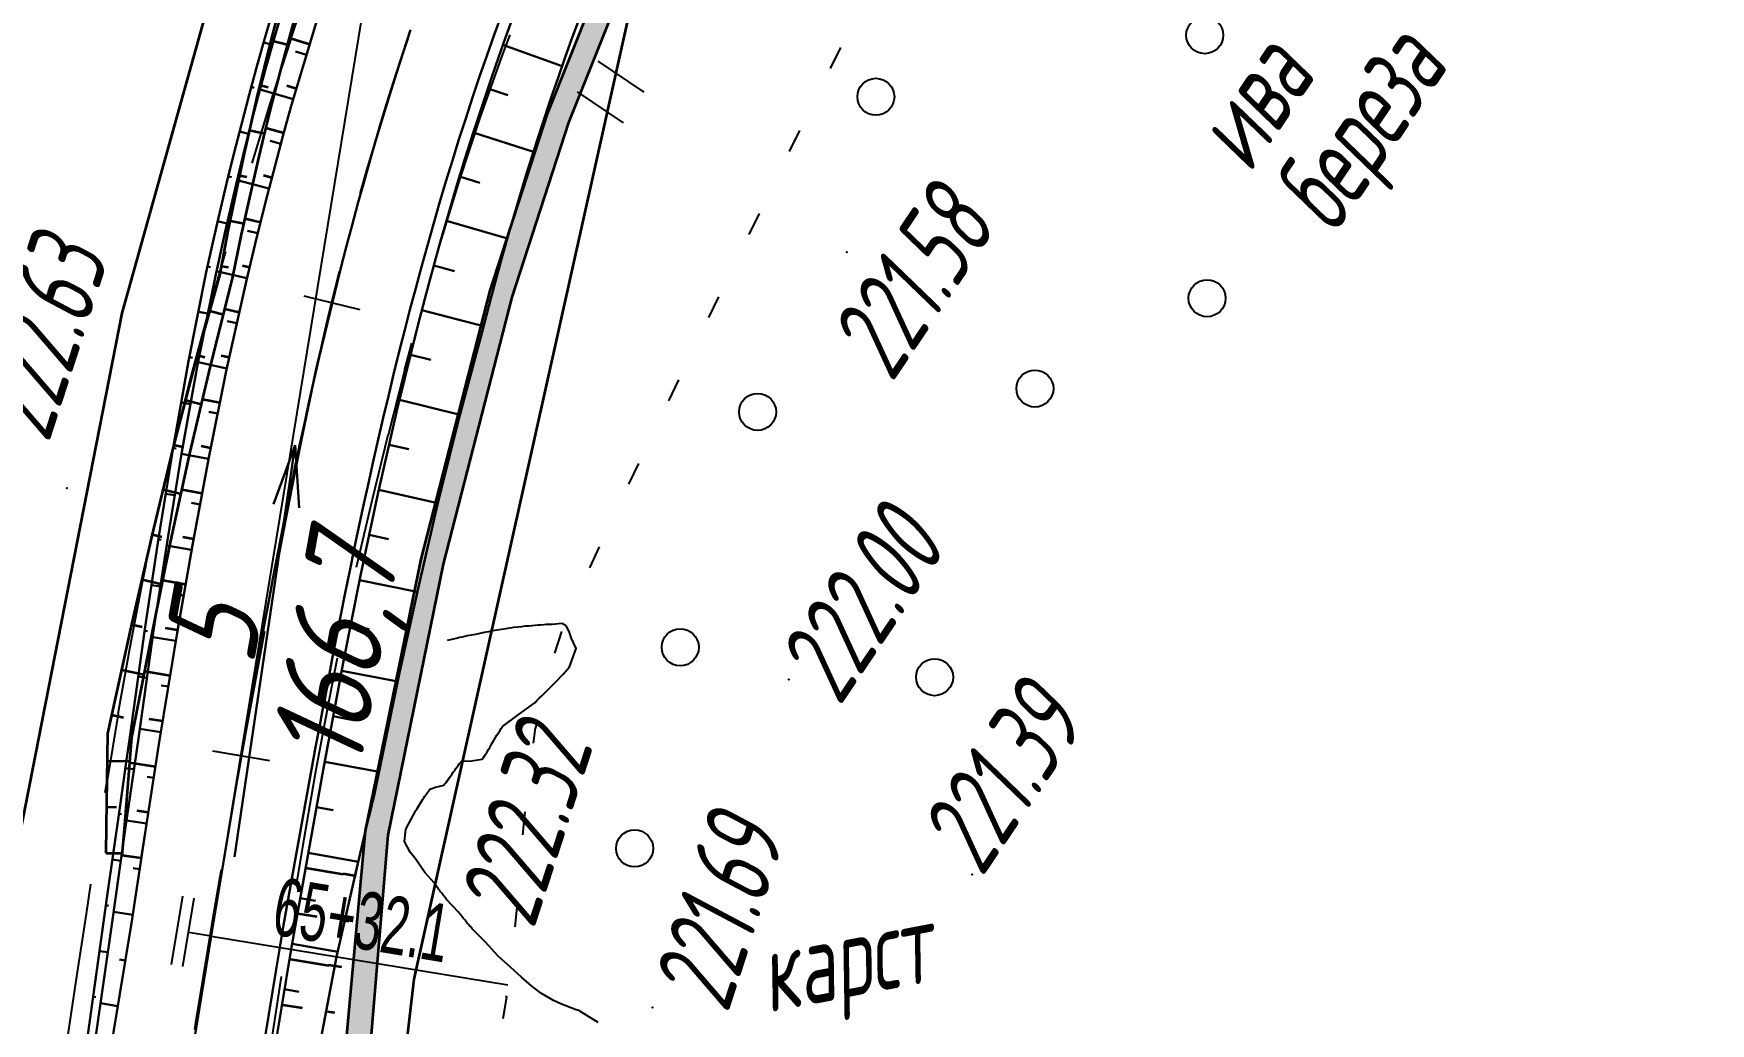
# Model space of a CAD drawing. Header units: millimetres. Extents: x -1799 to 6962, y -1020 to 4121.
# Drawn here: x 3678.8 to 3751.4, y 2997.7 to 3040.5 of the extents above; entities that cross this region are included whole.
import ezdxf
from ezdxf import colors
from ezdxf.entities.mleader import LeaderData, LeaderLine
from ezdxf.math import Vec2, Vec3

# ---------------------------------------------------------------- set-up
doc = ezdxf.new("R2010")
doc.units = ezdxf.units.MM
for name, pattern in [('CONTI', [0]), ('DASHED', [0.75, 0.5, -0.25]), ('STROT', [1.7, 0.5, -1.2])]:
    doc.linetypes.add(name, pattern=pattern)
for name, color, linetype, lineweight in [('10', 1, 'Continuous', 35), ('КОПИЯ_ОСЬ_13_ОТКОСЫ', 7, 'Continuous', 30), ('ОСЬ_ВЕРХ_ПОКРЫТИЯ_ГРАНИЦЫ_ПОЛОС', 7, 'Continuous', 30), ('ОСЬ_ВЕРХ_ПОКРЫТИЯ_ОСЬ', 1, 'Continuous', 30), ('Ось_примыкания', 1, 'Continuous', 35), ('Отметки', 5, 'Continuous', 30), ('Тротуар', 40, 'Continuous', 35), ('Уклоны ПЧ', 5, 'Continuous', 30)]:
    doc.layers.add(name, color=color, linetype=linetype, lineweight=lineweight)
for name, color, linetype in [('GOR_BDEFAULT', 212, 'CONTI'), ('NAD_MDEFAULT', 7, 'CONTI'), ('PI_OTDEFAULT', 172, 'CONTI'), ('PI_TTDEFAULT', 5, 'CONTI'), ('SIT_LDEFAULT', 7, 'CONTI'), ('ZAPSKDEFAULT', 7, 'CONTI'), ('КОПИЯ_ОСЬ_ТАНГЕНСЫ', 1, 'Continuous'), ('ОСЬ_ВЕРХ_ПОКРЫТИЯ_ОТКОСЫ', 7, 'Continuous'), ('ОСЬ_ВЕРХ_ПОКРЫТИЯ_ПИКЕТЫ', 1, 'Continuous'), ('ОСЬ_ВЕРХ_ПОКРЫТИЯ_РАЗБИВКА_КРИВ', 1, 'Continuous'), ('ОСЬ_ВЕРХ_ПОКРЫТИЯ_ТАНГЕНСЫ', 1, 'Continuous'), ('разметка', 7, 'Continuous')]:
    doc.layers.add(name, color=color, linetype=linetype)
doc.styles.add('eskd', font='spds.shx', dxfattribs={"width": 1.2, "oblique": 15})
doc.styles.get("Standard").update_dxf_attribs({"font": 'arial.ttf'})
doc.styles.add('ГОСТ', font='', dxfattribs={"oblique": 15, "height": 4})
doc.styles.get('ГОСТ').set_extended_font_data('GOST type A')

# ---------------------------------------------------------------- blocks, each defined once
blk = doc.blocks.new('BL_2002')
at = {"color": 0}
blk.add_circle((0, 0), 0.8, dxfattribs=at)
blk = doc.blocks.new('BL_2011')
at = {"color": 0}
for p, q in [((0, 0), (0, 2.4)), ((1.6, 0), (1.6, 2.4))]:
    blk.add_line(p, q, dxfattribs=at)
blk = doc.blocks.new('*U52')
at = {"layer": 'КОПИЯ_ОСЬ_13_ОТКОСЫ'}
for points in [[(422.739, 767.755), (423.951, 776.462), (424.505, 780.385), (424.789, 782.351), (424.932, 783.336), (425.593, 788.104), (426.164, 791.93), (426.787, 795.766), (427.473, 799.608), (428.234, 803.455), (428.663, 805.378), (429.115, 807.295), (429.43, 808.576), (429.756, 809.855), (430.093, 811.13), (430.443, 812.409), (430.806, 813.685), (431.18, 814.957)], [(423.064, 767.702), (424.178, 775.423), (424.733, 779.342), (425.015, 781.306), (425.302, 783.273), (425.973, 788.035), (426.553, 791.856), (427.184, 795.684), (427.878, 799.517), (428.646, 803.354), (429.067, 805.274), (429.511, 807.188), (429.82, 808.467), (430.141, 809.744), (430.473, 811.018), (430.818, 812.294), (431.175, 813.568), (431.544, 814.837)], [(430.725, 813.404), (431.098, 813.297)], [(430.186, 811.477), (430.316, 811.442)], [(429.675, 809.544), (430.065, 809.444)], [(429.189, 807.604), (429.324, 807.571)], [(428.728, 805.658), (429.133, 805.564)], [(428.289, 803.706), (428.425, 803.677)], [(427.896, 801.745), (428.308, 801.664)], [(427.508, 799.783), (427.642, 799.757)], [(427.153, 797.815), (427.557, 797.743)], [(426.802, 795.846), (426.933, 795.823)], [(426.48, 793.872), (426.875, 793.808)], [(426.16, 791.898), (426.288, 791.879)], [(425.864, 789.92), (426.251, 789.862)], [(425.57, 787.942), (425.696, 787.924)], [(425.296, 785.961), (425.673, 785.908)], [(425.021, 783.98), (425.145, 783.963)], [(424.738, 782), (425.108, 781.947)], [(424.454, 780.02), (424.576, 780.003)], [(424.174, 778.04), (424.541, 777.988)], [(423.895, 776.059), (424.014, 776.043)], [(423.619, 774.078), (423.977, 774.029)], [(423.344, 772.098), (423.456, 772.082)]]:
    blk.add_lwpolyline(points, dxfattribs=at)
blk = doc.blocks.new('_None')
blk = doc.blocks.new('Стрелка')
at = {"layer": 'Уклоны ПЧ', "ltscale": 2}
for points in [[(-0.023, -0.048), (-0.023, 17.972)], [(-0.023, -0.048), (-0.578, 2.622)], [(-0.023, -0.048), (0.532, 2.622)]]:
    blk.add_lwpolyline(points, dxfattribs=at)

msp = doc.modelspace()

# ---------------------------------------------------------------- hatches: boundary and pattern name
at = {"layer": 'Тротуар', "lineweight": 30, "ltscale": 7}
msp.add_hatch(color=256, dxfattribs=at).paths.add_polyline_path([(4355.026, 2987.245), (4352.622, 2989.782), (4345.427, 2993.281), (4338.394, 2996.926), (4334.905, 2998.92), (4331.584, 3001.033), (4325.137, 3005.952), (4319.491, 3011.624), (4314.469, 3017.834), (4309.932, 3024.285), (4307.646, 3027.716), (4301.367, 3037.941), (4295.156, 3048.209), (4289.986, 3056.769), (4280.835, 3072.269), (4272.55, 3085.951), (4265.234, 3097.893), (4261.114, 3101.507), (4255.468, 3107.674), (4252.851, 3111.934), (4250.972, 3116.597), (4250.585, 3117.56), (4249.719, 3119.765), (4248.666, 3123.345), (4248.323, 3124.321), (4247.98, 3125.297), (4241.939, 3135.217), (4234.518, 3147.093), (4225.78, 3160.49), (4219.022, 3170.408), (4211.937, 3180.091), (4203.112, 3191.194), (4194.18, 3201.563), (4183.21, 3213.325), (4172.573, 3223.78), (4162.939, 3232.607), (4150.941, 3243.284), (4138.679, 3253.563), (4117.058, 3271.355), (4101.903, 3284.023), (4086.977, 3297.339), (4083.578, 3299.881), (4077.037, 3304.486), (4070.152, 3308.55), (4062.976, 3311.79), (4055.187, 3313.858), (4047.095, 3314.906), (4039.194, 3314.51), (4031.355, 3312.695), (4024.186, 3309.608), (4017.316, 3305.344), (4008.1, 3297.932), (3998.942, 3289.839), (3996.071, 3287.056), (3984.757, 3275.743), (3983.052, 3274.038), (3982.329, 3273.347), (3976.255, 3267.275), (3965.028, 3255.875), (3952.386, 3243.061), (3945.337, 3235.968), (3938.229, 3228.933), (3931.095, 3221.926), (3922.526, 3213.525), (3913.887, 3205.055), (3900.709, 3192.936), (3893.252, 3186.273), (3888.799, 3182.354), (3880.991, 3175.997), (3874.788, 3170.946), (3865.391, 3163.481), (3855.795, 3156.275), (3849.369, 3151.511), (3844.564, 3148.067), (3839.698, 3144.637), (3832.981, 3140.049), (3830.301, 3138.269), (3823.273, 3133.561), (3822.443, 3133.006), (3809.622, 3124.407), (3792.023, 3114.358), (3786.086, 3111.259), (3780.023, 3108.407), (3761.667, 3099.663), (3749.56, 3093.587), (3739.444, 3087.864), (3738.739, 3087.426), (3732.468, 3082.562), (3726.512, 3077.16), (3720.889, 3071.42), (3715.659, 3065.179), (3710.962, 3058.323), (3707.32, 3051.736), (3703.938, 3044.269), (3700.864, 3036.478), (3698.458, 3028.966), (3695.598, 3017.765), (3693.191, 3006.011), (3691.1, 2983.08), (3692.241, 2982.689), (3694.173, 3005.821), (3696.572, 3017.54), (3699.543, 3029.107), (3701.99, 3036.656), (3704.929, 3044.035), (3708.201, 3051.263), (3712.009, 3058.115), (3716.543, 3064.688), (3721.631, 3070.747), (3727.193, 3076.428), (3733.066, 3081.759), (3739.311, 3086.604), (3740.034, 3087.053), (3750.032, 3092.705), (3762.015, 3098.833), (3780.451, 3107.484), (3786.563, 3110.334), (3792.489, 3113.472), (3810.085, 3123.523), (3830.857, 3137.439), (3833.537, 3139.218), (3840.159, 3143.739), (3845.068, 3147.214), (3849.925, 3150.749), (3856.392, 3155.473), (3865.972, 3162.73), (3875.413, 3170.165), (3881.622, 3175.221), (3889.445, 3181.591), (3893.916, 3185.525), (3901.381, 3192.195), (3914.576, 3204.33), (3923.226, 3212.811), (3931.795, 3221.212), (3938.931, 3228.221), (3946.043, 3235.26), (3953.097, 3242.357), (3965.74, 3255.172), (3976.964, 3266.57), (3985.463, 3275.036), (3996.773, 3286.343), (3999.622, 3289.105), (4008.744, 3297.168), (4017.895, 3304.526), (4024.65, 3308.719), (4031.668, 3311.741), (4039.333, 3313.516), (4047.055, 3313.903), (4054.994, 3312.874), (4062.639, 3310.845), (4069.691, 3307.661), (4076.5, 3303.642), (4082.99, 3299.072), (4086.343, 3296.564), (4101.249, 3283.266), (4116.42, 3270.585), (4138.04, 3252.793), (4150.286, 3242.528), (4162.272, 3231.863), (4171.847, 3223.057), (4182.46, 3212.663), (4193.35, 3200.994), (4202.341, 3190.556), (4211.142, 3179.485), (4218.205, 3169.831), (4224.947, 3159.937), (4233.677, 3146.552), (4241.089, 3134.69), (4246.972, 3125.147), (4248.831, 3119.35), (4251.955, 3111.482), (4254.666, 3107.069), (4260.416, 3100.789), (4264.381, 3097.354), (4271.694, 3085.435), (4279.977, 3071.756), (4289.128, 3056.256), (4294.307, 3047.694), (4300.531, 3037.432), (4306.803, 3027.178), (4309.038, 3023.822), (4313.665, 3017.24), (4318.747, 3010.955), (4324.471, 3005.203), (4330.909, 3000.28), (4334.388, 2998.064), (4337.915, 2996.047), (4344.978, 2992.388), (4352.021, 2988.962), (4354.437, 2986.412), (4356.729, 2985.394), (4357.135, 2986.308)])

# ---------------------------------------------------------------- linework, layer by layer
at = {"layer": '10'}
for p, q in [((3689.536, 3053.053), (3682.646, 3028.403)), ((3695.296, 2999.583), (3704.676, 3041.643)), ((3695.296, 2999.583), (3704.676, 3041.643)), ((3682.646, 3028.403), (3677.526, 3002.273)), ((3692.496, 2975.803), (3695.296, 2999.583)), ((3692.496, 2975.803), (3695.296, 2999.583))]:
    msp.add_line(p, q, dxfattribs=at)
msp.add_lwpolyline([(3751.806, 3114.223), (3724.936, 3097.063), (3708.646, 3083.113), (3696.476, 3067.103), (3689.536, 3053.053), (3682.646, 3028.403), (3677.526, 3002.273), (3673.516, 2965.033), (3670.386, 2948.323), (3653.766, 2907.463), (3639.006, 2882.743), (3625.716, 2865.653), (3592.506, 2834.923), (3493.496, 2731.233), (3483.276, 2723.163), (3391.296, 2664.393), (3376.696, 2652.193), (3361.056, 2633.243), (3356.616, 2613.263), (3360.796, 2590.303)], dxfattribs=at)
at = {"layer": 'GOR_BDEFAULT', "color": 212, "elevation": 222, "flags": 128}
for points in [[(3702.462, 2998.209), (3702.312, 2998.259), (3701.672, 2998.499), (3701.322, 2998.669), (3700.812, 2998.969), (3700.392, 2999.279), (3699.942, 2999.669), (3699.462, 3000.109), (3698.932, 3000.589), (3698.372, 3001.199), (3697.802, 3001.769), (3697.772, 3001.809), (3697.732, 3001.859), (3697.692, 3001.899), (3697.652, 3001.949), (3697.612, 3001.999), (3697.572, 3002.049), (3697.532, 3002.099), (3697.492, 3002.149), (3697.452, 3002.199), (3697.412, 3002.249), (3697.372, 3002.289), (3697.332, 3002.339), (3697.302, 3002.389), (3697.262, 3002.429), (3697.222, 3002.479), (3696.702, 3003.039), (3696.662, 3003.079), (3696.622, 3003.129), (3696.592, 3003.179), (3696.552, 3003.219), (3696.522, 3003.269), (3696.482, 3003.319), (3696.442, 3003.369), (3696.412, 3003.419), (3696.372, 3003.469), (3696.342, 3003.519), (3696.302, 3003.559), (3696.272, 3003.609), (3696.232, 3003.649), (3696.202, 3003.699), (3696.172, 3003.739), (3695.762, 3004.209), (3695.352, 3004.789), (3695.122, 3005.079), (3694.882, 3005.539), (3694.932, 3006.079), (3695.372, 3006.879), (3695.412, 3006.949), (3695.462, 3007.019), (3695.502, 3007.089), (3695.542, 3007.159), (3695.592, 3007.229), (3695.632, 3007.299), (3695.672, 3007.369), (3695.722, 3007.429), (3695.762, 3007.499), (3695.802, 3007.559), (3695.842, 3007.619), (3695.882, 3007.669), (3695.912, 3007.719), (3695.942, 3007.769), (3695.982, 3007.809), (3696.222, 3007.899), (3696.592, 3007.989), (3696.632, 3008.039), (3696.682, 3008.099), (3696.732, 3008.169), (3696.782, 3008.239), (3696.832, 3008.309), (3696.882, 3008.389), (3696.942, 3008.469), (3696.992, 3008.549), (3697.052, 3008.619), (3697.102, 3008.699), (3697.152, 3008.769), (3697.202, 3008.839), (3697.252, 3008.909), (3697.302, 3008.969), (3697.342, 3009.019), (3697.772, 3009.039), (3698.242, 3009.109), (3698.292, 3009.179), (3698.342, 3009.249), (3698.392, 3009.339), (3698.452, 3009.429), (3698.512, 3009.519), (3698.572, 3009.619), (3698.632, 3009.729), (3698.692, 3009.829), (3698.752, 3009.939), (3698.812, 3010.039), (3698.872, 3010.149), (3698.942, 3010.249), (3699.002, 3010.339), (3699.062, 3010.439), (3699.122, 3010.519), (3699.802, 3011.029), (3700.422, 3011.469), (3700.512, 3011.549), (3700.612, 3011.649), (3700.712, 3011.749), (3700.822, 3011.849), (3700.942, 3011.959), (3701.052, 3012.079), (3701.172, 3012.199), (3701.292, 3012.319), (3701.412, 3012.439), (3701.532, 3012.559), (3701.642, 3012.679), (3701.742, 3012.789), (3701.842, 3012.899), (3701.932, 3013.009), (3702.012, 3013.099), (3702.302, 3013.889), (3702.112, 3014.329), (3702.002, 3014.639), (3701.872, 3014.879), (3701.692, 3014.979), (3701.272, 3014.939), (3701.192, 3014.939), (3701.102, 3014.929), (3701.002, 3014.929), (3700.902, 3014.919), (3700.782, 3014.909), (3700.662, 3014.899), (3700.532, 3014.889), (3700.392, 3014.879), (3700.252, 3014.869), (3700.102, 3014.859), (3699.942, 3014.839), (3699.782, 3014.819), (3699.612, 3014.799), (3699.442, 3014.779), (3699.262, 3014.749), (3699.072, 3014.719), (3698.892, 3014.689), (3698.702, 3014.659), (3698.512, 3014.619), (3698.322, 3014.589), (3698.132, 3014.549), (3697.952, 3014.509), (3697.772, 3014.479), (3697.592, 3014.439), (3697.432, 3014.399), (3697.272, 3014.369), (3697.122, 3014.329), (3696.982, 3014.299), (3696.852, 3014.269), (3696.732, 3014.249)], [(3703.262, 2997.709), (3702.472, 2998.199)]]:
    msp.add_lwpolyline(points, dxfattribs=at)
at = {"layer": 'PI_TTDEFAULT', "color": 5}
for p in [(3714.012, 3031.049, 221.581), (3680.272, 3020.839, 222.627), (3711.502, 3012.549, 221.71), (3719.442, 3004.109, 221.386), (3699.292, 2998.819, 222.321), (3705.612, 2998.359, 221.686)]:
    msp.add_point(p, dxfattribs=at)
at = {"layer": 'SIT_LDEFAULT', "color": 7}
for p, q in [((3690.832, 3042.949), (3689.952, 3040.269)), ((3689.962, 3040.269), (3689.072, 3037.509)), ((3699.092, 3039.499), (3699.452, 3040.449)), ((3713.312, 3038.999), (3713.752, 3039.899)), ((3698.152, 3036.859), (3699.092, 3039.499)), ((3689.072, 3037.509), (3688.272, 3034.899)), ((3697.272, 3034.189), (3698.152, 3036.859)), ((3711.542, 3035.409), (3711.982, 3036.309)), ((3696.432, 3031.469), (3697.272, 3034.189)), ((3709.792, 3031.819), (3710.232, 3032.719)), ((3696.292, 3030.959), (3696.442, 3031.469)), ((3687.132, 3031.079), (3686.422, 3028.599)), ((3708.042, 3028.219), (3708.482, 3029.119)), ((3686.432, 3028.599), (3685.612, 3025.559)), ((3694.882, 3025.929), (3695.202, 3027.109)), ((3685.612, 3025.559), (3684.852, 3022.569)), ((3694.182, 3023.139), (3694.892, 3025.929)), ((3706.312, 3024.619), (3706.742, 3025.519)), ((3693.492, 3020.359), (3694.172, 3023.139)), ((3684.862, 3022.569), (3684.582, 3021.399)), ((3704.592, 3021.009), (3705.022, 3021.909)), ((3692.852, 3017.599), (3693.492, 3020.359)), ((3702.902, 3017.389), (3703.312, 3018.299)), ((3683.692, 3017.499), (3683.542, 3016.819)), ((3692.802, 3017.409), (3692.842, 3017.599)), ((3683.542, 3016.819), (3682.992, 3013.949)), ((3701.382, 3013.689), (3701.692, 3014.639)), ((3682.992, 3013.949), (3682.482, 3011.069)), ((3691.632, 3011.719), (3691.982, 3013.499)), ((3691.062, 3008.659), (3691.632, 3011.719)), ((3682.492, 3011.069), (3682.012, 3008.189)), ((3700.462, 3009.799), (3700.552, 3010.459)), ((3700.562, 3010.459), (3700.632, 3010.789)), ((3690.532, 3005.659), (3691.062, 3008.659)), ((3682.002, 3008.189), (3681.922, 3007.659)), ((3700.002, 3005.829), (3700.102, 3006.829)), ((3690.202, 3003.659), (3690.532, 3005.659)), ((3681.302, 3003.699), (3681.102, 3002.409)), ((3699.672, 3001.849), (3699.762, 3002.849)), ((3681.102, 3002.409), (3680.662, 2999.519)), ((3680.662, 2999.519), (3680.212, 2996.509)), ((3689.322, 2998.189), (3689.562, 2999.709)), ((3699.142, 2997.889), (3699.302, 2998.819)), ((3699.282, 2998.819), (3699.292, 2998.869)), ((3689.012, 2996.139), (3689.322, 2998.189))]:
    msp.add_line(p, q, dxfattribs=at)
at = {"layer": 'КОПИЯ_ОСЬ_13_ОТКОСЫ'}
for points in [[(3681.13, 2994.425), (3682.245, 3002.147), (3682.799, 3006.066), (3683.082, 3008.03), (3683.369, 3009.997), (3684.04, 3014.759), (3684.62, 3018.579), (3685.251, 3022.407), (3685.945, 3026.241), (3686.712, 3030.078), (3687.134, 3031.998), (3687.578, 3033.912), (3687.887, 3035.191), (3688.208, 3036.468), (3688.54, 3037.741), (3688.885, 3039.018), (3689.242, 3040.291), (3689.611, 3041.561)], [(3681.804, 2994.315), (3683.067, 3002.012), (3683.662, 3005.923), (3683.964, 3007.882), (3684.271, 3009.843), (3685.043, 3014.578), (3685.702, 3018.372), (3686.411, 3022.168), (3687.181, 3025.964), (3688.023, 3029.757), (3688.475, 3031.653), (3688.948, 3033.543), (3689.278, 3034.804), (3689.618, 3036.062), (3689.968, 3037.317), (3690.332, 3038.573), (3690.707, 3039.825), (3691.094, 3041.074)], [(3688.712, 2993.182), (3689.975, 3000.879), (3690.662, 3004.763), (3691.009, 3006.701), (3691.359, 3008.635), (3692.231, 3013.28), (3692.965, 3016.977), (3693.743, 3020.654), (3694.576, 3024.306), (3695.472, 3027.931), (3695.947, 3029.73), (3696.443, 3031.524), (3696.784, 3032.713), (3697.135, 3033.899), (3697.496, 3035.081), (3697.867, 3036.257), (3698.249, 3037.428), (3698.642, 3038.596), (3698.943, 3039.467), (3699.251, 3040.335), (3699.566, 3041.2)], [(3690.478, 2992.892), (3691.94, 3000.557), (3692.821, 3004.406), (3693.265, 3006.323), (3693.335, 3006.594), (3693.403, 3006.866), (3693.469, 3007.139), (3693.533, 3007.412), (3693.595, 3007.685), (3693.654, 3007.959), (3694.667, 3012.841), (3695.466, 3016.497), (3696.308, 3020.124), (3697.201, 3023.717), (3698.155, 3027.273), (3698.616, 3029.044), (3699.097, 3030.809), (3699.428, 3031.977), (3699.769, 3033.141), (3700.12, 3034.302), (3700.478, 3035.454), (3700.849, 3036.602), (3701.23, 3037.747), (3701.521, 3038.598), (3701.819, 3039.447), (3702.124, 3040.293), (3702.436, 3041.137)], [(3699.138, 3040.017), (3701.698, 3039.104)], [(3690.634, 3039.586), (3690.157, 3039.73)], [(3690.068, 3037.667), (3688.63, 3038.08)], [(3698.482, 3038.127), (3699.345, 3037.836)], [(3697.857, 3036.227), (3700.459, 3035.393)], [(3689.53, 3035.741), (3689.072, 3035.866)], [(3689.017, 3033.808), (3687.638, 3034.165)], [(3697.262, 3034.318), (3698.138, 3034.051)], [(3688.528, 3031.869), (3688.09, 3031.976)], [(3696.693, 3032.4), (3699.331, 3031.638)], [(3696.15, 3030.475), (3697.037, 3030.231)], [(3688.061, 3029.924), (3686.746, 3030.231)], [(3695.631, 3028.544), (3698.301, 3027.844)], [(3687.626, 3027.972), (3687.214, 3028.063)], [(3687.193, 3026.019), (3685.956, 3026.294)], [(3695.144, 3026.604), (3696.017, 3026.388)], [(3694.664, 3024.663), (3697.281, 3024.015)], [(3686.794, 3024.06), (3686.408, 3024.138)], [(3694.213, 3022.714), (3695.064, 3022.52)], [(3686.398, 3022.099), (3685.236, 3022.316)], [(3693.768, 3020.764), (3696.322, 3020.182)], [(3686.031, 3020.133), (3685.671, 3020.2)], [(3693.352, 3018.808), (3694.182, 3018.632)], [(3685.666, 3018.167), (3684.586, 3018.354)], [(3692.94, 3016.851), (3695.435, 3016.355)], [(3685.324, 3016.196), (3684.992, 3016.254)], [(3692.55, 3014.889), (3693.357, 3014.729)], [(3684.985, 3014.225), (3683.987, 3014.388)], [(3684.664, 3012.251), (3684.359, 3012.301)], [(3692.164, 3012.927), (3694.59, 3012.472)], [(3691.796, 3010.961), (3692.58, 3010.814)], [(3684.342, 3010.277), (3683.429, 3010.426)], [(3691.427, 3008.995), (3693.778, 3008.554)], [(3684.03, 3008.302), (3683.741, 3008.347)], [(3683.724, 3006.325), (3682.856, 3006.459)], [(3691.068, 3007.028), (3691.79, 3006.897)], [(3690.715, 3005.059), (3692.883, 3004.671)], [(3683.422, 3004.348), (3683.147, 3004.39)], [(3690.366, 3003.09), (3691.023, 3002.974)], [(3683.122, 3002.371), (3682.294, 3002.497)], [(3690.017, 3001.121), (3691.99, 3000.772)], [(3682.802, 3000.397), (3682.551, 3000.438)], [(3682.478, 2998.423), (3681.725, 2998.547)], [(3689.69, 2999.147), (3690.314, 2999.045)]]:
    msp.add_lwpolyline(points, dxfattribs=at)
at = {"layer": 'КОПИЯ_ОСЬ_ТАНГЕНСЫ'}
msp.add_line((3668.278, 2890.251), (3698.832, 3076.501), dxfattribs=at)
at = {"layer": 'ОСЬ_ВЕРХ_ПОКРЫТИЯ_ГРАНИЦЫ_ПОЛОС', "linetype": 'Continuous'}
msp.add_lwpolyline([(3699.086, 3041.342), (3698.76, 3040.448), (3698.442, 3039.55), (3698.131, 3038.648), (3697.827, 3037.744), (3697.529, 3036.837), (3697.237, 3035.927), (3696.952, 3035.014), (3696.673, 3034.099), (3696.399, 3033.18), (3696.132, 3032.26), (3695.87, 3031.337), (3695.614, 3030.412), (3695.363, 3029.484), (3695.117, 3028.555), (3694.877, 3027.623), (3694.641, 3026.69), (3694.41, 3025.754), (3694.183, 3024.817), (3693.961, 3023.878), (3693.743, 3022.937), (3693.529, 3021.995), (3693.318, 3021.051), (3693.112, 3020.105), (3692.909, 3019.159), (3692.709, 3018.21), (3692.512, 3017.261), (3692.319, 3016.31), (3692.128, 3015.358), (3691.94, 3014.405), (3691.754, 3013.45), (3691.571, 3012.495), (3691.389, 3011.538), (3691.21, 3010.581), (3691.032, 3009.622), (3690.856, 3008.663), (3690.681, 3007.703), (3690.508, 3006.742), (3690.335, 3005.78), (3690.164, 3004.817), (3689.992, 3003.854), (3689.822, 3002.89), (3689.651, 3001.925), (3689.481, 3000.96), (3689.323, 2999.998), (3689.165, 2999.036), (3689.008, 2998.074), (3688.85, 2997.111)], dxfattribs=at)
at = {"layer": 'ОСЬ_ВЕРХ_ПОКРЫТИЯ_ОСЬ'}
msp.add_lwpolyline([(3685.257, 2993.74), (3686.522, 3001.451), (3686.522, 3001.451), (3687.319, 3006.288), (3687.643, 3008.222), (3687.972, 3010.155), (3688.308, 3012.087), (3688.479, 3013.052), (3688.653, 3014.017), (3688.828, 3014.982), (3689.006, 3015.946), (3689.187, 3016.909), (3689.371, 3017.872), (3689.559, 3018.834), (3689.749, 3019.796), (3689.943, 3020.757), (3690.141, 3021.717), (3690.342, 3022.677), (3690.548, 3023.636), (3690.757, 3024.593), (3690.972, 3025.55), (3691.19, 3026.506), (3691.414, 3027.46), (3691.643, 3028.413), (3691.876, 3029.366), (3692.115, 3030.316), (3692.36, 3031.266), (3692.61, 3032.214), (3692.866, 3033.16), (3693.128, 3034.105), (3693.396, 3035.048), (3693.67, 3035.989), (3693.951, 3036.928), (3694.239, 3037.866), (3694.533, 3038.801), (3694.835, 3039.734), (3695.143, 3040.664)], dxfattribs=at)
at = {"layer": 'ОСЬ_ВЕРХ_ПОКРЫТИЯ_ОТКОСЫ'}
msp.add_lwpolyline([(3683.494, 3004.817), (3683.662, 3005.923), (3683.964, 3007.882), (3684.271, 3009.843), (3685.043, 3014.578), (3685.702, 3018.372), (3686.411, 3022.168), (3687.181, 3025.964), (3688.023, 3029.757), (3688.475, 3031.653), (3688.948, 3033.543), (3689.278, 3034.804), (3689.618, 3036.062), (3689.968, 3037.317), (3690.332, 3038.573), (3690.707, 3039.825), (3691.094, 3041.074)], dxfattribs=at)
at = {"layer": 'ОСЬ_ВЕРХ_ПОКРЫТИЯ_ПИКЕТЫ'}
for p, q in [((3692.962, 3028.546), (3690.533, 3029.142)), ((3689.048, 3009.029), (3686.583, 3009.449))]:
    msp.add_line(p, q, dxfattribs=at)
at = {"layer": 'ОСЬ_ВЕРХ_ПОКРЫТИЯ_РАЗБИВКА_КРИВ'}
for p, q in [((3684.799, 3000.214), (3685.284, 3003.174)), ((3685.292, 3000.133), (3685.778, 3003.094)), ((3686.522, 3001.451), (3685.535, 3001.613)), ((3686.522, 3001.451), (3699.35, 2999.347))]:
    msp.add_line(p, q, dxfattribs=at)
at = {"layer": 'ОСЬ_ВЕРХ_ПОКРЫТИЯ_ТАНГЕНСЫ'}
msp.add_line((3668.282, 2890.249), (3698.832, 3076.501), dxfattribs=at)
at = {"layer": 'Ось_примыкания', "color": 0}
for p, q in [((3689.117, 3040.211), (3689.824, 3040.033)), ((3690.773, 3040.039), (3689.9, 3040.309)), ((3688.636, 3038.27), (3688.975, 3038.187)), ((3690.201, 3038.123), (3689.79, 3038.242)), ((3688.18, 3036.322), (3688.83, 3036.177)), ((3689.656, 3036.199), (3688.887, 3036.413)), ((3687.752, 3034.369), (3688.062, 3034.302)), ((3689.137, 3034.267), (3688.78, 3034.36)), ((3687.348, 3032.41), (3687.938, 3032.29)), ((3688.644, 3032.329), (3687.983, 3032.494)), ((3686.967, 3030.446), (3687.247, 3030.393)), ((3688.173, 3030.385), (3687.869, 3030.457)), ((3686.464, 3028.512), (3687.043, 3028.351)), ((3687.729, 3028.435), (3687.1, 3028.575)), ((3685.928, 3026.585), (3686.241, 3026.498)), ((3687.296, 3026.483), (3686.953, 3026.559)), ((3685.421, 3024.65), (3686.096, 3024.476)), ((3686.889, 3024.524), (3686.142, 3024.676)), ((3684.92, 3022.714), (3685.281, 3022.621)), ((3686.491, 3022.564), (3686.089, 3022.646)), ((3684.445, 3020.771), (3685.216, 3020.584)), ((3686.118, 3020.6), (3685.254, 3020.761)), ((3683.974, 3018.828), (3684.382, 3018.729)), ((3685.751, 3018.634), (3685.29, 3018.72)), ((3683.525, 3016.879), (3684.392, 3016.68)), ((3685.405, 3016.664), (3684.423, 3016.834)), ((3683.078, 3014.929), (3683.536, 3014.829)), ((3685.063, 3014.693), (3684.543, 3014.783)), ((3682.651, 3012.976), (3683.614, 3012.765)), ((3684.74, 3012.719), (3683.64, 3012.899)), ((3682.223, 3011.022), (3682.729, 3010.911)), ((3684.419, 3010.745), (3683.84, 3010.84)), ((3682.027, 3009.041), (3683.003, 3009.023)), ((3684.103, 3008.77), (3682.996, 3008.944)), ((3681.995, 3007.041), (3682.417, 3007.035)), ((3683.796, 3006.794), (3683.314, 3006.869)), ((3681.967, 3005.041), (3682.678, 3005.032)), ((3683.494, 3004.817), (3682.671, 3004.942)), ((3690.598, 3004.402), (3692.223, 3004.134)), ((3692.793, 3004.05), (3692.224, 3004.14)), ((3690.272, 3002.428), (3691.09, 3002.294)), ((3692.483, 3002.075), (3692.195, 3002.12)), ((3689.947, 3000.455), (3691.59, 3000.184)), ((3692.172, 3000.099), (3691.591, 3000.19)), ((3689.622, 2998.482), (3690.448, 2998.345)), ((3691.861, 2998.123), (3691.568, 2998.169))]:
    msp.add_line(p, q, dxfattribs=at)
at = {"layer": 'Ось_примыкания', "color": 3, "ltscale": 7}
msp.add_line((3692.793, 3004.05), (3692.793, 3004.05), dxfattribs=at)
at = {"layer": 'Ось_примыкания', "color": 0}
for points in [[(3681.967, 3005.041), (3681.982, 3006.201), (3682.012, 3008.209), (3682.049, 3010.222), (3683.078, 3014.933), (3683.945, 3018.709), (3684.862, 3022.488), (3685.839, 3026.265), (3686.888, 3030.035), (3687.258, 3031.966), (3687.65, 3033.892), (3687.926, 3035.181), (3688.212, 3036.467), (3688.51, 3037.75), (3688.822, 3039.038), (3689.145, 3040.322), (3689.481, 3041.604)], [(3682.671, 3004.938), (3682.76, 3006.072), (3682.922, 3008.056), (3683.089, 3010.044), (3684.001, 3014.766), (3684.774, 3018.55), (3685.596, 3022.336), (3686.48, 3026.121), (3687.435, 3029.901), (3687.834, 3031.818), (3688.255, 3033.73), (3688.549, 3035.007), (3688.855, 3036.282), (3689.171, 3037.554), (3689.501, 3038.829), (3689.842, 3040.101), (3690.196, 3041.369)]]:
    msp.add_lwpolyline(points, dxfattribs=at)
at = {"layer": 'разметка', "linetype": 'STROT', "lineweight": 30, "ltscale": 7}
msp.add_lwpolyline([(3695.018, 3040.29, -0.645807), (3695.018, 3040.29, -0.134905), (3724.2, 3084.785, -0.058851), (3755.875, 3105.534), (3755.875, 3105.534), (3755.875, 3105.534)], format="xyb", dxfattribs=at)
at = {"layer": 'разметка', "linetype": 'DASHED', "lineweight": 30, "ltscale": 14}
msp.add_lwpolyline([(3684.867, 2991.391), (3684.87, 2991.39, -0.012728), (3690.837, 3024.952, -0.027265), (3695.018, 3040.29)], format="xyb", dxfattribs=at)
at = {"layer": 'Тротуар', "linetype": 'Continuous'}
for points in [[(3692.241, 2982.689), (3694.173, 3005.821), (3696.572, 3017.54), (3699.543, 3029.107), (3701.99, 3036.656), (3704.929, 3044.035), (3708.201, 3051.263), (3712.009, 3058.115), (3716.543, 3064.688), (3721.631, 3070.747), (3727.193, 3076.428), (3733.066, 3081.759), (3739.311, 3086.604), (3740.034, 3087.053), (3750.032, 3092.705), (3762.015, 3098.833)], [(3691.1, 2983.08), (3693.191, 3006.011), (3695.598, 3017.765), (3698.582, 3029.386), (3701.049, 3036.995), (3704.008, 3044.426), (3707.307, 3051.713), (3711.159, 3058.643), (3715.747, 3065.294), (3720.89, 3071.419), (3726.5, 3077.149), (3732.423, 3082.526), (3738.739, 3087.426), (3739.447, 3087.866)]]:
    msp.add_lwpolyline(points, dxfattribs=at)

# ---------------------------------------------------------------- block references
at = {"layer": 'ZAPSKDEFAULT', "color": 7, "rotation": 56}
for name, p in [('BL_2002', (3729.5, 3040.436)), ('BL_2011', (3704.352, 3036.639)), ('BL_2002', (3715.272, 3037.772)), ('BL_2002', (3729.602, 3029.052)), ('BL_2002', (3722.154, 3025.144)), ('BL_2002', (3710.156, 3024.135)), ('BL_2002', (3706.809, 3013.947)), ('BL_2002', (3717.812, 3012.655)), ('BL_2002', (3704.837, 3005.247))]:
    msp.add_blockref(name, p, dxfattribs=at)
at = {"layer": 'КОПИЯ_ОСЬ_13_ОТКОСЫ'}
msp.add_blockref('*U52', (3258.067, 2226.724), dxfattribs=at)
at = {"layer": 'Уклоны ПЧ', "rotation": 171.6113833679776}
msp.add_blockref('Стрелка', (3690.127, 3022.657), dxfattribs=at)

# ---------------------------------------------------------------- texts
at = {"layer": 'NAD_MDEFAULT', "color": 7, "style": 'eskd', "oblique": 10, "width": 0.8}
for s, rotation, p in [('ива', 56, (3731.452, 3034.41)), (' береза', 56, (3734.291, 3030.533)), ('карст', 10.84441, (3710.602, 2998.132))]:
    msp.add_text(s, height=3.5, rotation=rotation, dxfattribs=at).set_placement(p)
at = {"layer": 'PI_OTDEFAULT', "color": 172, "style": 'eskd', "oblique": 10, "width": 0.8}
for s, rotation, p in [('221.58', 56, (3715.962, 3025.353)), ('222.63', 72, (3679.482, 3022.739)), ('222.00', 56, (3713.701, 3011.349)), ('221.39', 56, (3719.859, 3003.95)), ('222.32', 72, (3700.468, 3001.7)), ('221.69', 72, (3708.86, 2998.054))]:
    msp.add_text(s, height=3.5, rotation=rotation, dxfattribs=at).set_placement(p)
at = {"layer": 'ОСЬ_ВЕРХ_ПОКРЫТИЯ_РАЗБИВКА_КРИВ', "width": 0.6}
msp.add_text('65+32.1', height=2.5, rotation=350.68501, dxfattribs=at).set_placement((3689.07, 3001.54))
at = {"layer": 'Уклоны ПЧ', "style": 'ГОСТ', "oblique": 15}
for s, p in [('166,7', (3692.953, 3008.542)), ('5', (3688.336, 3013.091))]:
    msp.add_text(s, height=4, rotation=79.7719, dxfattribs=at).set_placement(p)

# ---------------------------------------------------------------- leaders
at = {"layer": 'Отметки', "ltscale": 0.2}
ml = msp.add_multileader_mtext('Standard', dxfattribs=at)
ml.set_content('223,59', color=256, style='ГОСТ')
ml.set_leader_properties()
ml.set_arrow_properties(name='NONE')
ml.build(insert=Vec2(0, 0))
ml.multileader.update_dxf_attribs({"text_left_attachment_type": 6, "text_right_attachment_type": 6, "dogleg_length": 0.36, "arrow_head_size": 2})
ctx = ml.context
ctx.base_point, ctx.arrow_head_size, ctx.landing_gap_size, ctx.plane_origin, ctx.plane_x_axis, ctx.plane_y_axis = Vec3(3643.652, 3007.906), 2, 0, Vec3(3717.937, 2984.865), Vec3(0.157655, 0.987494), Vec3(-0.987494, 0.157655)
ctx.left_attachment, ctx.right_attachment = 6, 6
notes = []
notes.append((ctx, [(0, (1, 1, 0), (3643.595, 3007.55), (0.157655, 0.987494), 0.36, [(0, [(3684.399, 2988.505)], 0, [])])]))
ctx.mtext.insert, ctx.mtext.text_direction, ctx.mtext.rotation, ctx.mtext.line_spacing_style, ctx.mtext.flow_direction = Vec3(3639.109, 3008.631), Vec3(0.157655, 0.987494), 1.412481, 2, 5
for ctx, leaders in notes:
    for number, flags, end, landing, length, lines in leaders:
        leader = LeaderData()
        leader.index, (leader.has_last_leader_line, leader.has_dogleg_vector, leader.attachment_direction) = number, flags
        leader.last_leader_point, leader.dogleg_vector, leader.dogleg_length = Vec3(end), Vec3(landing), length
        for number, points, colour, breaks in lines:
            line = LeaderLine()
            line.index, line.vertices, line.color, line.breaks = number, Vec3.list(points), colors.encode_raw_color(colour), breaks
            leader.lines.append(line)
        ctx.leaders.append(leader)

doc.saveas('drawing.dxf')
